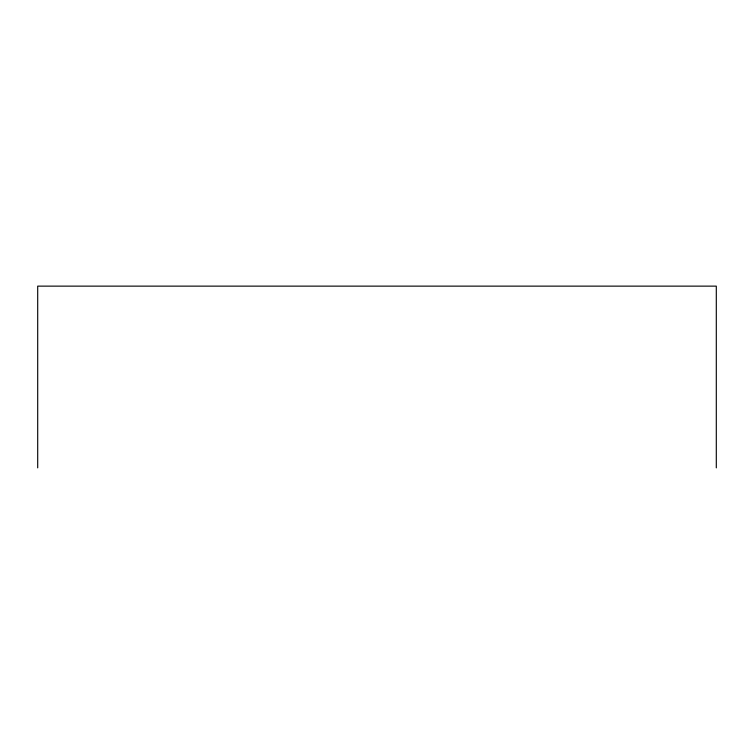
<?xml version="1.0" encoding="UTF-8"?>
<svg xmlns="http://www.w3.org/2000/svg" width="754" height="754" viewBox="0 0 754 754"><rect width="100%" height="100%" fill="white"/><g stroke="black" fill="none" stroke-linecap="round" stroke-linejoin="round"><path stroke-width="1.13" d="M716.3 467.866L716.3 286.134L37.7 286.134L37.7 467.866"/></g></svg>
